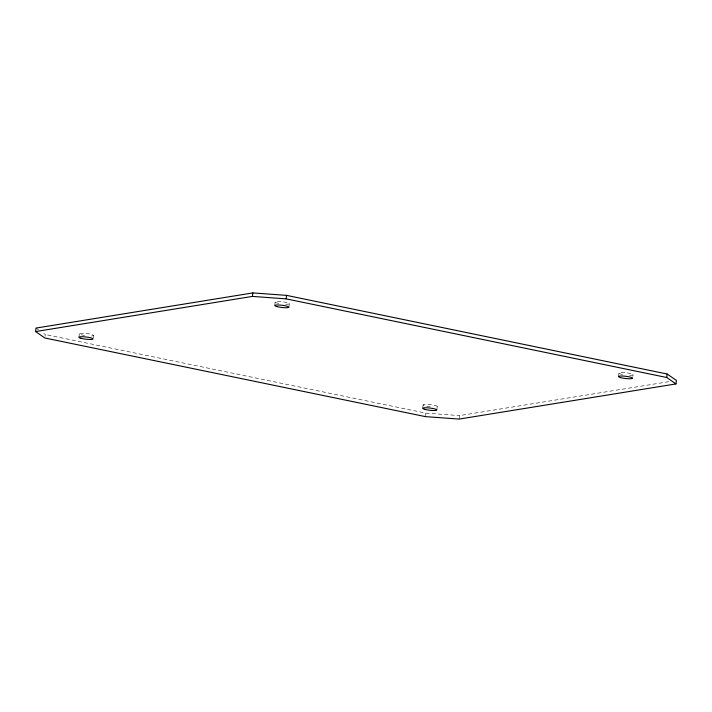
<?xml version="1.0" encoding="UTF-8"?>
<svg xmlns="http://www.w3.org/2000/svg" width="712" height="712" viewBox="0 0 712 712"><rect width="100%" height="100%" fill="white"/><g stroke="black" fill="none" stroke-linecap="round" stroke-linejoin="round"><path stroke-width="0.53" stroke-dasharray="3.56 2.67" d="M45.052 336.242L45.265 334.498L41.901 332.157M78.925 337.283L79.344 333.795M93.165 338.049L93.477 335.432M274.761 305.537L275.179 302.048M288.885 307.166L289.303 303.677M422.697 408.323L423.115 404.834M425.447 416.627L425.865 413.138L45.265 334.498M436.821 409.952L437.239 406.463M459.169 419.083L459.587 415.594L668.737 381.685M618.523 376.568L618.942 373.079M632.861 376.461L633.075 374.717M425.865 413.138L459.587 415.594M36.018 328.072L38.537 329.825M622.511 374.468A7.111 1.113 6.8 0 1 620.57 372.554A7.111 1.113 6.8 0 1 631.393 373.8A7.111 1.113 6.8 0 1 629.577 375.277M430.217 406.774A7.111 1.113 6.8 0 1 423.337 404.567A7.111 1.113 6.8 0 1 433.67 405.083A7.111 1.113 6.8 0 1 435.201 407.024M84.621 335.486A7.111 1.113 6.8 0 1 80.269 333.35A7.111 1.113 6.8 0 1 91.376 334.391A7.111 1.113 6.8 0 1 89.979 335.993M278.739 303.428A7.111 1.113 6.8 0 1 277.217 301.488A7.111 1.113 6.8 0 1 288.342 303.009A7.111 1.113 6.8 0 1 284.106 304.158"/><path stroke-width="1.07" d="M35.6 331.561L36.018 328.072L252.831 292.917L286.553 295.373L667.153 374.014L676.4 380.439L675.982 383.928L459.169 419.083L425.447 416.627L44.847 337.986L35.6 331.561L252.413 296.406L286.135 298.862L666.735 377.502L675.982 383.928M252.413 296.406L252.831 292.917M286.135 298.862L286.553 295.373M666.735 377.502L667.153 374.014M424.797 409.356A7.111 1.113 6.8 0 0 436.598 410.219A7.111 1.113 6.8 0 0 427.894 407.843A7.111 1.113 6.8 0 0 424.797 409.356M81.026 338.325A7.111 1.113 6.8 0 0 92.827 339.179A7.111 1.113 6.8 0 0 84.123 336.803A7.111 1.113 6.8 0 0 81.026 338.325M276.861 306.569A7.111 1.113 6.8 0 0 288.663 307.433A7.111 1.113 6.8 0 0 279.958 305.056A7.111 1.113 6.8 0 0 276.861 306.569M620.624 377.609A7.111 1.113 6.8 0 0 632.425 378.464A7.111 1.113 6.8 0 0 623.721 376.087A7.111 1.113 6.8 0 0 620.624 377.609"/></g></svg>
